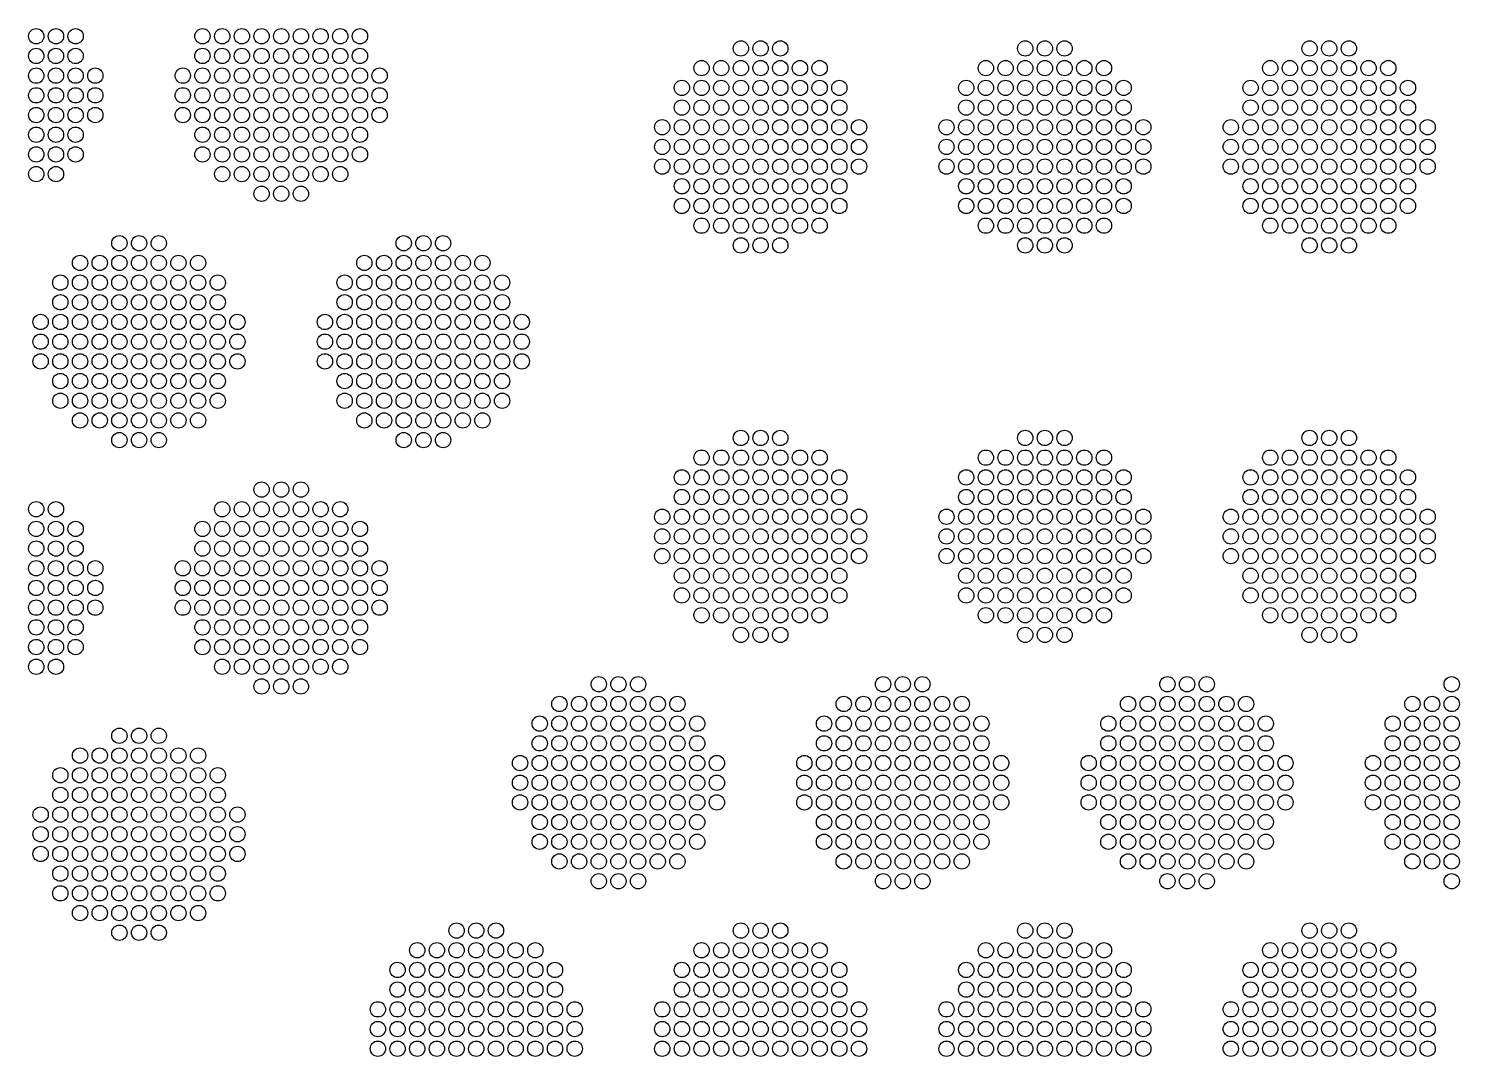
# Model space of a CAD drawing. Extents: x -49 to 54, y -38 to 38.
# Drawn here: x 8.96 to 15.5, y -23.69 to -18.99 of the extents above; entities that cross this region are included whole.
import ezdxf

# ---------------------------------------------------------------- set-up
doc = ezdxf.new("R2010")
doc.units = 0
doc.layers.add('LOWER_ELECTRODE', color=1, linetype='CONTINUOUS')

msp = doc.modelspace()

# ---------------------------------------------------------------- linework, layer by layer
at = {"layer": 'LOWER_ELECTRODE'}
for centre in [(8.9928, -19.0262), (9.0828, -19.0262), (9.1728, -19.0262), (9.7528, -19.0262), (9.8428, -19.0262), (9.9328, -19.0262), (10.0228, -19.0262), (10.1128, -19.0262), (10.2028, -19.0262), (10.2928, -19.0262), (10.3828, -19.0262), (10.4728, -19.0262), (8.9928, -19.1162), (9.0828, -19.1162), (9.1728, -19.1162), (9.7528, -19.1162), (9.8428, -19.1162), (9.9328, -19.1162), (10.0228, -19.1162), (10.1128, -19.1162), (10.2028, -19.1162), (10.2928, -19.1162), (10.3828, -19.1162), (10.4728, -19.1162), (12.2146, -19.0819), (12.3046, -19.0819), (12.3946, -19.0819), (13.5146, -19.0819), (13.6046, -19.0819), (13.6946, -19.0819), (14.8146, -19.0819), (14.9046, -19.0819), (14.9946, -19.0819), (12.0346, -19.1719), (12.1246, -19.1719), (12.2146, -19.1719), (12.3046, -19.1719), (12.3946, -19.1719), (12.4846, -19.1719), (12.5746, -19.1719), (13.3346, -19.1719), (13.4246, -19.1719), (13.5146, -19.1719), (13.6046, -19.1719), (13.6946, -19.1719), (13.7846, -19.1719), (13.8746, -19.1719), (14.6346, -19.1719), (14.7246, -19.1719), (14.8146, -19.1719), (14.9046, -19.1719), (14.9946, -19.1719), (15.0846, -19.1719), (15.1746, -19.1719), (8.9928, -19.2062), (9.0828, -19.2062), (9.1728, -19.2062), (9.2628, -19.2062), (9.6628, -19.2062), (9.7528, -19.2062), (9.8428, -19.2062), (9.9328, -19.2062), (10.0228, -19.2062), (10.1128, -19.2062), (10.2028, -19.2062), (10.2928, -19.2062), (10.3828, -19.2062), (10.4728, -19.2062), (10.5628, -19.2062), (11.9446, -19.2619), (12.0346, -19.2619), (12.1246, -19.2619), (12.2146, -19.2619), (12.3046, -19.2619), (12.3946, -19.2619), (12.4846, -19.2619), (12.5746, -19.2619), (12.6646, -19.2619), (13.2446, -19.2619), (13.3346, -19.2619), (13.4246, -19.2619), (13.5146, -19.2619), (13.6046, -19.2619), (13.6946, -19.2619), (13.7846, -19.2619), (13.8746, -19.2619), (13.9646, -19.2619), (14.5446, -19.2619), (14.6346, -19.2619), (14.7246, -19.2619), (14.8146, -19.2619), (14.9046, -19.2619), (14.9946, -19.2619), (15.0846, -19.2619), (15.1746, -19.2619), (15.2646, -19.2619), (8.9928, -19.2962), (9.0828, -19.2962), (9.1728, -19.2962), (9.2628, -19.2962), (9.6628, -19.2962), (9.7528, -19.2962), (9.8428, -19.2962), (9.9328, -19.2962), (10.0228, -19.2962), (10.1128, -19.2962), (10.2028, -19.2962), (10.2928, -19.2962), (10.3828, -19.2962), (10.4728, -19.2962), (10.5628, -19.2962), (8.9928, -19.3862), (9.0828, -19.3862), (9.1728, -19.3862), (9.2628, -19.3862), (9.6628, -19.3862), (9.7528, -19.3862), (9.8428, -19.3862), (9.9328, -19.3862), (10.0228, -19.3862), (10.1128, -19.3862), (10.2028, -19.3862), (10.2928, -19.3862), (10.3828, -19.3862), (10.4728, -19.3862), (10.5628, -19.3862), (11.9446, -19.3519), (12.0346, -19.3519), (12.1246, -19.3519), (12.2146, -19.3519), (12.3046, -19.3519), (12.3946, -19.3519), (12.4846, -19.3519), (12.5746, -19.3519), (12.6646, -19.3519), (13.2446, -19.3519), (13.3346, -19.3519), (13.4246, -19.3519), (13.5146, -19.3519), (13.6046, -19.3519), (13.6946, -19.3519), (13.7846, -19.3519), (13.8746, -19.3519), (13.9646, -19.3519), (14.5446, -19.3519), (14.6346, -19.3519), (14.7246, -19.3519), (14.8146, -19.3519), (14.9046, -19.3519), (14.9946, -19.3519), (15.0846, -19.3519), (15.1746, -19.3519), (15.2646, -19.3519), (11.8546, -19.4419), (11.9446, -19.4419), (12.0346, -19.4419), (12.1246, -19.4419), (12.2146, -19.4419), (12.3046, -19.4419), (12.3946, -19.4419), (12.4846, -19.4419), (12.5746, -19.4419), (12.6646, -19.4419), (12.7546, -19.4419), (13.1546, -19.4419), (13.2446, -19.4419), (13.3346, -19.4419), (13.4246, -19.4419), (13.5146, -19.4419), (13.6046, -19.4419), (13.6946, -19.4419), (13.7846, -19.4419), (13.8746, -19.4419), (13.9646, -19.4419), (14.0546, -19.4419), (14.4546, -19.4419), (14.5446, -19.4419), (14.6346, -19.4419), (14.7246, -19.4419), (14.8146, -19.4419), (14.9046, -19.4419), (14.9946, -19.4419), (15.0846, -19.4419), (15.1746, -19.4419), (15.2646, -19.4419), (15.3546, -19.4419), (8.9928, -19.4762), (9.0828, -19.4762), (9.1728, -19.4762), (9.7528, -19.4762), (9.8428, -19.4762), (9.9328, -19.4762), (10.0228, -19.4762), (10.1128, -19.4762), (10.2028, -19.4762), (10.2928, -19.4762), (10.3828, -19.4762), (10.4728, -19.4762), (8.9928, -19.5662), (9.0828, -19.5662), (9.1728, -19.5662), (9.7528, -19.5662), (9.8428, -19.5662), (9.9328, -19.5662), (10.0228, -19.5662), (10.1128, -19.5662), (10.2028, -19.5662), (10.2928, -19.5662), (10.3828, -19.5662), (10.4728, -19.5662), (11.8546, -19.5319), (11.9446, -19.5319), (12.0346, -19.5319), (12.1246, -19.5319), (12.2146, -19.5319), (12.3046, -19.5319), (12.3946, -19.5319), (12.4846, -19.5319), (12.5746, -19.5319), (12.6646, -19.5319), (12.7546, -19.5319), (13.1546, -19.5319), (13.2446, -19.5319), (13.3346, -19.5319), (13.4246, -19.5319), (13.5146, -19.5319), (13.6046, -19.5319), (13.6946, -19.5319), (13.7846, -19.5319), (13.8746, -19.5319), (13.9646, -19.5319), (14.0546, -19.5319), (14.4546, -19.5319), (14.5446, -19.5319), (14.6346, -19.5319), (14.7246, -19.5319), (14.8146, -19.5319), (14.9046, -19.5319), (14.9946, -19.5319), (15.0846, -19.5319), (15.1746, -19.5319), (15.2646, -19.5319), (15.3546, -19.5319), (8.9928, -19.6562), (9.0828, -19.6562), (9.8428, -19.6562), (9.9328, -19.6562), (10.0228, -19.6562), (10.1128, -19.6562), (10.2028, -19.6562), (10.2928, -19.6562), (10.3828, -19.6562), (11.8546, -19.6219), (11.9446, -19.6219), (12.0346, -19.6219), (12.1246, -19.6219), (12.2146, -19.6219), (12.3046, -19.6219), (12.3946, -19.6219), (12.4846, -19.6219), (12.5746, -19.6219), (12.6646, -19.6219), (12.7546, -19.6219), (13.1546, -19.6219), (13.2446, -19.6219), (13.3346, -19.6219), (13.4246, -19.6219), (13.5146, -19.6219), (13.6046, -19.6219), (13.6946, -19.6219), (13.7846, -19.6219), (13.8746, -19.6219), (13.9646, -19.6219), (14.0546, -19.6219), (14.4546, -19.6219), (14.5446, -19.6219), (14.6346, -19.6219), (14.7246, -19.6219), (14.8146, -19.6219), (14.9046, -19.6219), (14.9946, -19.6219), (15.0846, -19.6219), (15.1746, -19.6219), (15.2646, -19.6219), (15.3546, -19.6219), (11.9446, -19.7119), (12.0346, -19.7119), (12.1246, -19.7119), (12.2146, -19.7119), (12.3046, -19.7119), (12.3946, -19.7119), (12.4846, -19.7119), (12.5746, -19.7119), (12.6646, -19.7119), (13.2446, -19.7119), (13.3346, -19.7119), (13.4246, -19.7119), (13.5146, -19.7119), (13.6046, -19.7119), (13.6946, -19.7119), (13.7846, -19.7119), (13.8746, -19.7119), (13.9646, -19.7119), (14.5446, -19.7119), (14.6346, -19.7119), (14.7246, -19.7119), (14.8146, -19.7119), (14.9046, -19.7119), (14.9946, -19.7119), (15.0846, -19.7119), (15.1746, -19.7119), (15.2646, -19.7119), (10.0228, -19.7462), (10.1128, -19.7462), (10.2028, -19.7462), (11.9446, -19.8019), (12.0346, -19.8019), (12.1246, -19.8019), (12.2146, -19.8019), (12.3046, -19.8019), (12.3946, -19.8019), (12.4846, -19.8019), (12.5746, -19.8019), (12.6646, -19.8019), (13.2446, -19.8019), (13.3346, -19.8019), (13.4246, -19.8019), (13.5146, -19.8019), (13.6046, -19.8019), (13.6946, -19.8019), (13.7846, -19.8019), (13.8746, -19.8019), (13.9646, -19.8019), (14.5446, -19.8019), (14.6346, -19.8019), (14.7246, -19.8019), (14.8146, -19.8019), (14.9046, -19.8019), (14.9946, -19.8019), (15.0846, -19.8019), (15.1746, -19.8019), (15.2646, -19.8019), (12.0346, -19.8919), (12.1246, -19.8919), (12.2146, -19.8919), (12.3046, -19.8919), (12.3946, -19.8919), (12.4846, -19.8919), (12.5746, -19.8919), (13.3346, -19.8919), (13.4246, -19.8919), (13.5146, -19.8919), (13.6046, -19.8919), (13.6946, -19.8919), (13.7846, -19.8919), (13.8746, -19.8919), (14.6346, -19.8919), (14.7246, -19.8919), (14.8146, -19.8919), (14.9046, -19.8919), (14.9946, -19.8919), (15.0846, -19.8919), (15.1746, -19.8919), (9.3728, -19.9721), (9.4628, -19.9721), (9.5528, -19.9721), (10.6728, -19.9721), (10.7628, -19.9721), (10.8528, -19.9721), (12.2146, -19.9819), (12.3046, -19.9819), (12.3946, -19.9819), (13.5146, -19.9819), (13.6046, -19.9819), (13.6946, -19.9819), (14.8146, -19.9819), (14.9046, -19.9819), (14.9946, -19.9819), (9.1928, -20.0621), (9.2828, -20.0621), (9.3728, -20.0621), (9.4628, -20.0621), (9.5528, -20.0621), (9.6428, -20.0621), (9.7328, -20.0621), (10.4928, -20.0621), (10.5828, -20.0621), (10.6728, -20.0621), (10.7628, -20.0621), (10.8528, -20.0621), (10.9428, -20.0621), (11.0328, -20.0621), (9.1028, -20.1521), (9.1928, -20.1521), (9.2828, -20.1521), (9.3728, -20.1521), (9.4628, -20.1521), (9.5528, -20.1521), (9.6428, -20.1521), (9.7328, -20.1521), (9.8228, -20.1521), (10.4028, -20.1521), (10.4928, -20.1521), (10.5828, -20.1521), (10.6728, -20.1521), (10.7628, -20.1521), (10.8528, -20.1521), (10.9428, -20.1521), (11.0328, -20.1521), (11.1228, -20.1521), (9.1028, -20.2421), (9.1928, -20.2421), (9.2828, -20.2421), (9.3728, -20.2421), (9.4628, -20.2421), (9.5528, -20.2421), (9.6428, -20.2421), (9.7328, -20.2421), (9.8228, -20.2421), (10.4028, -20.2421), (10.4928, -20.2421), (10.5828, -20.2421), (10.6728, -20.2421), (10.7628, -20.2421), (10.8528, -20.2421), (10.9428, -20.2421), (11.0328, -20.2421), (11.1228, -20.2421), (9.0128, -20.3321), (9.1028, -20.3321), (9.1928, -20.3321), (9.2828, -20.3321), (9.3728, -20.3321), (9.4628, -20.3321), (9.5528, -20.3321), (9.6428, -20.3321), (9.7328, -20.3321), (9.8228, -20.3321), (9.9128, -20.3321), (10.3128, -20.3321), (10.4028, -20.3321), (10.4928, -20.3321), (10.5828, -20.3321), (10.6728, -20.3321), (10.7628, -20.3321), (10.8528, -20.3321), (10.9428, -20.3321), (11.0328, -20.3321), (11.1228, -20.3321), (11.2128, -20.3321), (9.0128, -20.4221), (9.1028, -20.4221), (9.1928, -20.4221), (9.2828, -20.4221), (9.3728, -20.4221), (9.4628, -20.4221), (9.5528, -20.4221), (9.6428, -20.4221), (9.7328, -20.4221), (9.8228, -20.4221), (9.9128, -20.4221), (10.3128, -20.4221), (10.4028, -20.4221), (10.4928, -20.4221), (10.5828, -20.4221), (10.6728, -20.4221), (10.7628, -20.4221), (10.8528, -20.4221), (10.9428, -20.4221), (11.0328, -20.4221), (11.1228, -20.4221), (11.2128, -20.4221), (9.0128, -20.5121), (9.1028, -20.5121), (9.1928, -20.5121), (9.2828, -20.5121), (9.3728, -20.5121), (9.4628, -20.5121), (9.5528, -20.5121), (9.6428, -20.5121), (9.7328, -20.5121), (9.8228, -20.5121), (9.9128, -20.5121), (10.3128, -20.5121), (10.4028, -20.5121), (10.4928, -20.5121), (10.5828, -20.5121), (10.6728, -20.5121), (10.7628, -20.5121), (10.8528, -20.5121), (10.9428, -20.5121), (11.0328, -20.5121), (11.1228, -20.5121), (11.2128, -20.5121), (9.1028, -20.6021), (9.1928, -20.6021), (9.2828, -20.6021), (9.3728, -20.6021), (9.4628, -20.6021), (9.5528, -20.6021), (9.6428, -20.6021), (9.7328, -20.6021), (9.8228, -20.6021), (10.4028, -20.6021), (10.4928, -20.6021), (10.5828, -20.6021), (10.6728, -20.6021), (10.7628, -20.6021), (10.8528, -20.6021), (10.9428, -20.6021), (11.0328, -20.6021), (11.1228, -20.6021), (9.1028, -20.6921), (9.1928, -20.6921), (9.2828, -20.6921), (9.3728, -20.6921), (9.4628, -20.6921), (9.5528, -20.6921), (9.6428, -20.6921), (9.7328, -20.6921), (9.8228, -20.6921), (10.4028, -20.6921), (10.4928, -20.6921), (10.5828, -20.6921), (10.6728, -20.6921), (10.7628, -20.6921), (10.8528, -20.6921), (10.9428, -20.6921), (11.0328, -20.6921), (11.1228, -20.6921), (9.1928, -20.7821), (9.2828, -20.7821), (9.3728, -20.7821), (9.4628, -20.7821), (9.5528, -20.7821), (9.6428, -20.7821), (9.7328, -20.7821), (10.4928, -20.7821), (10.5828, -20.7821), (10.6728, -20.7821), (10.7628, -20.7821), (10.8528, -20.7821), (10.9428, -20.7821), (11.0328, -20.7821), (9.3728, -20.8721), (9.4628, -20.8721), (9.5528, -20.8721), (10.6728, -20.8721), (10.7628, -20.8721), (10.8528, -20.8721), (12.2146, -20.8623), (12.3046, -20.8623), (12.3946, -20.8623), (13.5146, -20.8623), (13.6046, -20.8623), (13.6946, -20.8623), (14.8146, -20.8623), (14.9046, -20.8623), (14.9946, -20.8623), (12.0346, -20.9523), (12.1246, -20.9523), (12.2146, -20.9523), (12.3046, -20.9523), (12.3946, -20.9523), (12.4846, -20.9523), (12.5746, -20.9523), (13.3346, -20.9523), (13.4246, -20.9523), (13.5146, -20.9523), (13.6046, -20.9523), (13.6946, -20.9523), (13.7846, -20.9523), (13.8746, -20.9523), (14.6346, -20.9523), (14.7246, -20.9523), (14.8146, -20.9523), (14.9046, -20.9523), (14.9946, -20.9523), (15.0846, -20.9523), (15.1746, -20.9523), (10.0228, -21.0979), (10.1128, -21.0979), (10.2028, -21.0979), (11.9446, -21.0423), (12.0346, -21.0423), (12.1246, -21.0423), (12.2146, -21.0423), (12.3046, -21.0423), (12.3946, -21.0423), (12.4846, -21.0423), (12.5746, -21.0423), (12.6646, -21.0423), (13.2446, -21.0423), (13.3346, -21.0423), (13.4246, -21.0423), (13.5146, -21.0423), (13.6046, -21.0423), (13.6946, -21.0423), (13.7846, -21.0423), (13.8746, -21.0423), (13.9646, -21.0423), (14.5446, -21.0423), (14.6346, -21.0423), (14.7246, -21.0423), (14.8146, -21.0423), (14.9046, -21.0423), (14.9946, -21.0423), (15.0846, -21.0423), (15.1746, -21.0423), (15.2646, -21.0423), (11.9446, -21.1323), (12.0346, -21.1323), (12.1246, -21.1323), (12.2146, -21.1323), (12.3046, -21.1323), (12.3946, -21.1323), (12.4846, -21.1323), (12.5746, -21.1323), (12.6646, -21.1323), (13.2446, -21.1323), (13.3346, -21.1323), (13.4246, -21.1323), (13.5146, -21.1323), (13.6046, -21.1323), (13.6946, -21.1323), (13.7846, -21.1323), (13.8746, -21.1323), (13.9646, -21.1323), (14.5446, -21.1323), (14.6346, -21.1323), (14.7246, -21.1323), (14.8146, -21.1323), (14.9046, -21.1323), (14.9946, -21.1323), (15.0846, -21.1323), (15.1746, -21.1323), (15.2646, -21.1323), (8.9928, -21.1879), (9.0828, -21.1879), (9.8428, -21.1879), (9.9328, -21.1879), (10.0228, -21.1879), (10.1128, -21.1879), (10.2028, -21.1879), (10.2928, -21.1879), (10.3828, -21.1879), (11.8546, -21.2223), (11.9446, -21.2223), (12.0346, -21.2223), (12.1246, -21.2223), (12.2146, -21.2223), (12.3046, -21.2223), (12.3946, -21.2223), (12.4846, -21.2223), (12.5746, -21.2223), (12.6646, -21.2223), (12.7546, -21.2223), (13.1546, -21.2223), (13.2446, -21.2223), (13.3346, -21.2223), (13.4246, -21.2223), (13.5146, -21.2223), (13.6046, -21.2223), (13.6946, -21.2223), (13.7846, -21.2223), (13.8746, -21.2223), (13.9646, -21.2223), (14.0546, -21.2223), (14.4546, -21.2223), (14.5446, -21.2223), (14.6346, -21.2223), (14.7246, -21.2223), (14.8146, -21.2223), (14.9046, -21.2223), (14.9946, -21.2223), (15.0846, -21.2223), (15.1746, -21.2223), (15.2646, -21.2223), (15.3546, -21.2223), (8.9928, -21.2779), (9.0828, -21.2779), (9.1728, -21.2779), (9.7528, -21.2779), (9.8428, -21.2779), (9.9328, -21.2779), (10.0228, -21.2779), (10.1128, -21.2779), (10.2028, -21.2779), (10.2928, -21.2779), (10.3828, -21.2779), (10.4728, -21.2779), (11.8546, -21.3123), (11.9446, -21.3123), (12.0346, -21.3123), (12.1246, -21.3123), (12.2146, -21.3123), (12.3046, -21.3123), (12.3946, -21.3123), (12.4846, -21.3123), (12.5746, -21.3123), (12.6646, -21.3123), (12.7546, -21.3123), (13.1546, -21.3123), (13.2446, -21.3123), (13.3346, -21.3123), (13.4246, -21.3123), (13.5146, -21.3123), (13.6046, -21.3123), (13.6946, -21.3123), (13.7846, -21.3123), (13.8746, -21.3123), (13.9646, -21.3123), (14.0546, -21.3123), (14.4546, -21.3123), (14.5446, -21.3123), (14.6346, -21.3123), (14.7246, -21.3123), (14.8146, -21.3123), (14.9046, -21.3123), (14.9946, -21.3123), (15.0846, -21.3123), (15.1746, -21.3123), (15.2646, -21.3123), (15.3546, -21.3123), (8.9928, -21.3679), (9.0828, -21.3679), (9.1728, -21.3679), (9.7528, -21.3679), (9.8428, -21.3679), (9.9328, -21.3679), (10.0228, -21.3679), (10.1128, -21.3679), (10.2028, -21.3679), (10.2928, -21.3679), (10.3828, -21.3679), (10.4728, -21.3679), (11.8546, -21.4023), (11.9446, -21.4023), (12.0346, -21.4023), (12.1246, -21.4023), (12.2146, -21.4023), (12.3046, -21.4023), (12.3946, -21.4023), (12.4846, -21.4023), (12.5746, -21.4023), (12.6646, -21.4023), (12.7546, -21.4023), (13.1546, -21.4023), (13.2446, -21.4023), (13.3346, -21.4023), (13.4246, -21.4023), (13.5146, -21.4023), (13.6046, -21.4023), (13.6946, -21.4023), (13.7846, -21.4023), (13.8746, -21.4023), (13.9646, -21.4023), (14.0546, -21.4023), (14.4546, -21.4023), (14.5446, -21.4023), (14.6346, -21.4023), (14.7246, -21.4023), (14.8146, -21.4023), (14.9046, -21.4023), (14.9946, -21.4023), (15.0846, -21.4023), (15.1746, -21.4023), (15.2646, -21.4023), (15.3546, -21.4023), (8.9928, -21.4579), (9.0828, -21.4579), (9.1728, -21.4579), (9.2628, -21.4579), (9.6628, -21.4579), (9.7528, -21.4579), (9.8428, -21.4579), (9.9328, -21.4579), (10.0228, -21.4579), (10.1128, -21.4579), (10.2028, -21.4579), (10.2928, -21.4579), (10.3828, -21.4579), (10.4728, -21.4579), (10.5628, -21.4579), (11.9446, -21.4923), (12.0346, -21.4923), (12.1246, -21.4923), (12.2146, -21.4923), (12.3046, -21.4923), (12.3946, -21.4923), (12.4846, -21.4923), (12.5746, -21.4923), (12.6646, -21.4923), (13.2446, -21.4923), (13.3346, -21.4923), (13.4246, -21.4923), (13.5146, -21.4923), (13.6046, -21.4923), (13.6946, -21.4923), (13.7846, -21.4923), (13.8746, -21.4923), (13.9646, -21.4923), (14.5446, -21.4923), (14.6346, -21.4923), (14.7246, -21.4923), (14.8146, -21.4923), (14.9046, -21.4923), (14.9946, -21.4923), (15.0846, -21.4923), (15.1746, -21.4923), (15.2646, -21.4923), (8.9928, -21.5479), (9.0828, -21.5479), (9.1728, -21.5479), (9.2628, -21.5479), (9.6628, -21.5479), (9.7528, -21.5479), (9.8428, -21.5479), (9.9328, -21.5479), (10.0228, -21.5479), (10.1128, -21.5479), (10.2028, -21.5479), (10.2928, -21.5479), (10.3828, -21.5479), (10.4728, -21.5479), (10.5628, -21.5479), (11.9446, -21.5823), (12.0346, -21.5823), (12.1246, -21.5823), (12.2146, -21.5823), (12.3046, -21.5823), (12.3946, -21.5823), (12.4846, -21.5823), (12.5746, -21.5823), (12.6646, -21.5823), (13.2446, -21.5823), (13.3346, -21.5823), (13.4246, -21.5823), (13.5146, -21.5823), (13.6046, -21.5823), (13.6946, -21.5823), (13.7846, -21.5823), (13.8746, -21.5823), (13.9646, -21.5823), (14.5446, -21.5823), (14.6346, -21.5823), (14.7246, -21.5823), (14.8146, -21.5823), (14.9046, -21.5823), (14.9946, -21.5823), (15.0846, -21.5823), (15.1746, -21.5823), (15.2646, -21.5823), (8.9928, -21.6379), (9.0828, -21.6379), (9.1728, -21.6379), (9.2628, -21.6379), (9.6628, -21.6379), (9.7528, -21.6379), (9.8428, -21.6379), (9.9328, -21.6379), (10.0228, -21.6379), (10.1128, -21.6379), (10.2028, -21.6379), (10.2928, -21.6379), (10.3828, -21.6379), (10.4728, -21.6379), (10.5628, -21.6379), (12.0346, -21.6723), (12.1246, -21.6723), (12.2146, -21.6723), (12.3046, -21.6723), (12.3946, -21.6723), (12.4846, -21.6723), (12.5746, -21.6723), (13.3346, -21.6723), (13.4246, -21.6723), (13.5146, -21.6723), (13.6046, -21.6723), (13.6946, -21.6723), (13.7846, -21.6723), (13.8746, -21.6723), (14.6346, -21.6723), (14.7246, -21.6723), (14.8146, -21.6723), (14.9046, -21.6723), (14.9946, -21.6723), (15.0846, -21.6723), (15.1746, -21.6723), (8.9928, -21.7279), (9.0828, -21.7279), (9.1728, -21.7279), (9.7528, -21.7279), (9.8428, -21.7279), (9.9328, -21.7279), (10.0228, -21.7279), (10.1128, -21.7279), (10.2028, -21.7279), (10.2928, -21.7279), (10.3828, -21.7279), (10.4728, -21.7279), (8.9928, -21.8179), (9.0828, -21.8179), (9.1728, -21.8179), (9.7528, -21.8179), (9.8428, -21.8179), (9.9328, -21.8179), (10.0228, -21.8179), (10.1128, -21.8179), (10.2028, -21.8179), (10.2928, -21.8179), (10.3828, -21.8179), (10.4728, -21.8179), (12.2146, -21.7623), (12.3046, -21.7623), (12.3946, -21.7623), (13.5146, -21.7623), (13.6046, -21.7623), (13.6946, -21.7623), (14.8146, -21.7623), (14.9046, -21.7623), (14.9946, -21.7623), (8.9928, -21.9079), (9.0828, -21.9079), (9.8428, -21.9079), (9.9328, -21.9079), (10.0228, -21.9079), (10.1128, -21.9079), (10.2028, -21.9079), (10.2928, -21.9079), (10.3828, -21.9079), (10.0228, -21.9979), (10.1128, -21.9979), (10.2028, -21.9979), (11.5646, -21.9881), (11.6546, -21.9881), (11.7446, -21.9881), (12.8646, -21.9881), (12.9546, -21.9881), (13.0446, -21.9881), (14.1646, -21.9881), (14.2546, -21.9881), (14.3446, -21.9881), (15.4646, -21.9881), (11.3846, -22.0781), (11.4746, -22.0781), (11.5646, -22.0781), (11.6546, -22.0781), (11.7446, -22.0781), (11.8346, -22.0781), (11.9246, -22.0781), (12.6846, -22.0781), (12.7746, -22.0781), (12.8646, -22.0781), (12.9546, -22.0781), (13.0446, -22.0781), (13.1346, -22.0781), (13.2246, -22.0781), (13.9846, -22.0781), (14.0746, -22.0781), (14.1646, -22.0781), (14.2546, -22.0781), (14.3446, -22.0781), (14.4346, -22.0781), (14.5246, -22.0781), (15.2846, -22.0781), (15.3746, -22.0781), (15.4646, -22.0781), (11.2946, -22.1681), (11.3846, -22.1681), (11.4746, -22.1681), (11.5646, -22.1681), (11.6546, -22.1681), (11.7446, -22.1681), (11.8346, -22.1681), (11.9246, -22.1681), (12.0146, -22.1681), (12.5946, -22.1681), (12.6846, -22.1681), (12.7746, -22.1681), (12.8646, -22.1681), (12.9546, -22.1681), (13.0446, -22.1681), (13.1346, -22.1681), (13.2246, -22.1681), (13.3146, -22.1681), (13.8946, -22.1681), (13.9846, -22.1681), (14.0746, -22.1681), (14.1646, -22.1681), (14.2546, -22.1681), (14.3446, -22.1681), (14.4346, -22.1681), (14.5246, -22.1681), (14.6146, -22.1681), (15.1946, -22.1681), (15.2846, -22.1681), (15.3746, -22.1681), (15.4646, -22.1681), (9.3728, -22.2237), (9.4628, -22.2237), (9.5528, -22.2237), (11.2946, -22.2581), (11.3846, -22.2581), (11.4746, -22.2581), (11.5646, -22.2581), (11.6546, -22.2581), (11.7446, -22.2581), (11.8346, -22.2581), (11.9246, -22.2581), (12.0146, -22.2581), (12.5946, -22.2581), (12.6846, -22.2581), (12.7746, -22.2581), (12.8646, -22.2581), (12.9546, -22.2581), (13.0446, -22.2581), (13.1346, -22.2581), (13.2246, -22.2581), (13.3146, -22.2581), (13.8946, -22.2581), (13.9846, -22.2581), (14.0746, -22.2581), (14.1646, -22.2581), (14.2546, -22.2581), (14.3446, -22.2581), (14.4346, -22.2581), (14.5246, -22.2581), (14.6146, -22.2581), (15.1946, -22.2581), (15.2846, -22.2581), (15.3746, -22.2581), (15.4646, -22.2581), (9.1928, -22.3137), (9.2828, -22.3137), (9.3728, -22.3137), (9.4628, -22.3137), (9.5528, -22.3137), (9.6428, -22.3137), (9.7328, -22.3137), (9.1028, -22.4037), (9.1928, -22.4037), (9.2828, -22.4037), (9.3728, -22.4037), (9.4628, -22.4037), (9.5528, -22.4037), (9.6428, -22.4037), (9.7328, -22.4037), (9.8228, -22.4037), (11.2046, -22.3481), (11.2946, -22.3481), (11.3846, -22.3481), (11.4746, -22.3481), (11.5646, -22.3481), (11.6546, -22.3481), (11.7446, -22.3481), (11.8346, -22.3481), (11.9246, -22.3481), (12.0146, -22.3481), (12.1046, -22.3481), (12.5046, -22.3481), (12.5946, -22.3481), (12.6846, -22.3481), (12.7746, -22.3481), (12.8646, -22.3481), (12.9546, -22.3481), (13.0446, -22.3481), (13.1346, -22.3481), (13.2246, -22.3481), (13.3146, -22.3481), (13.4046, -22.3481), (13.8046, -22.3481), (13.8946, -22.3481), (13.9846, -22.3481), (14.0746, -22.3481), (14.1646, -22.3481), (14.2546, -22.3481), (14.3446, -22.3481), (14.4346, -22.3481), (14.5246, -22.3481), (14.6146, -22.3481), (14.7046, -22.3481), (15.1046, -22.3481), (15.1946, -22.3481), (15.2846, -22.3481), (15.3746, -22.3481), (15.4646, -22.3481), (11.2046, -22.4381), (11.2946, -22.4381), (11.3846, -22.4381), (11.4746, -22.4381), (11.5646, -22.4381), (11.6546, -22.4381), (11.7446, -22.4381), (11.8346, -22.4381), (11.9246, -22.4381), (12.0146, -22.4381), (12.1046, -22.4381), (12.5046, -22.4381), (12.5946, -22.4381), (12.6846, -22.4381), (12.7746, -22.4381), (12.8646, -22.4381), (12.9546, -22.4381), (13.0446, -22.4381), (13.1346, -22.4381), (13.2246, -22.4381), (13.3146, -22.4381), (13.4046, -22.4381), (13.8046, -22.4381), (13.8946, -22.4381), (13.9846, -22.4381), (14.0746, -22.4381), (14.1646, -22.4381), (14.2546, -22.4381), (14.3446, -22.4381), (14.4346, -22.4381), (14.5246, -22.4381), (14.6146, -22.4381), (14.7046, -22.4381), (15.1046, -22.4381), (15.1946, -22.4381), (15.2846, -22.4381), (15.3746, -22.4381), (15.4646, -22.4381), (9.1028, -22.4937), (9.1928, -22.4937), (9.2828, -22.4937), (9.3728, -22.4937), (9.4628, -22.4937), (9.5528, -22.4937), (9.6428, -22.4937), (9.7328, -22.4937), (9.8228, -22.4937), (11.2046, -22.5281), (11.2946, -22.5281), (11.3846, -22.5281), (11.4746, -22.5281), (11.5646, -22.5281), (11.6546, -22.5281), (11.7446, -22.5281), (11.8346, -22.5281), (11.9246, -22.5281), (12.0146, -22.5281), (12.1046, -22.5281), (12.5046, -22.5281), (12.5946, -22.5281), (12.6846, -22.5281), (12.7746, -22.5281), (12.8646, -22.5281), (12.9546, -22.5281), (13.0446, -22.5281), (13.1346, -22.5281), (13.2246, -22.5281), (13.3146, -22.5281), (13.4046, -22.5281), (13.8046, -22.5281), (13.8946, -22.5281), (13.9846, -22.5281), (14.0746, -22.5281), (14.1646, -22.5281), (14.2546, -22.5281), (14.3446, -22.5281), (14.4346, -22.5281), (14.5246, -22.5281), (14.6146, -22.5281), (14.7046, -22.5281), (15.1046, -22.5281), (15.1946, -22.5281), (15.2846, -22.5281), (15.3746, -22.5281), (15.4646, -22.5281), (9.0128, -22.5837), (9.1028, -22.5837), (9.1928, -22.5837), (9.2828, -22.5837), (9.3728, -22.5837), (9.4628, -22.5837), (9.5528, -22.5837), (9.6428, -22.5837), (9.7328, -22.5837), (9.8228, -22.5837), (9.9128, -22.5837), (11.2946, -22.6181), (11.3846, -22.6181), (11.4746, -22.6181), (11.5646, -22.6181), (11.6546, -22.6181), (11.7446, -22.6181), (11.8346, -22.6181), (11.9246, -22.6181), (12.0146, -22.6181), (12.5946, -22.6181), (12.6846, -22.6181), (12.7746, -22.6181), (12.8646, -22.6181), (12.9546, -22.6181), (13.0446, -22.6181), (13.1346, -22.6181), (13.2246, -22.6181), (13.3146, -22.6181), (13.8946, -22.6181), (13.9846, -22.6181), (14.0746, -22.6181), (14.1646, -22.6181), (14.2546, -22.6181), (14.3446, -22.6181), (14.4346, -22.6181), (14.5246, -22.6181), (14.6146, -22.6181), (15.1946, -22.6181), (15.2846, -22.6181), (15.3746, -22.6181), (15.4646, -22.6181), (9.0128, -22.6737), (9.1028, -22.6737), (9.1928, -22.6737), (9.2828, -22.6737), (9.3728, -22.6737), (9.4628, -22.6737), (9.5528, -22.6737), (9.6428, -22.6737), (9.7328, -22.6737), (9.8228, -22.6737), (9.9128, -22.6737), (11.2946, -22.7081), (11.3846, -22.7081), (11.4746, -22.7081), (11.5646, -22.7081), (11.6546, -22.7081), (11.7446, -22.7081), (11.8346, -22.7081), (11.9246, -22.7081), (12.0146, -22.7081), (12.5946, -22.7081), (12.6846, -22.7081), (12.7746, -22.7081), (12.8646, -22.7081), (12.9546, -22.7081), (13.0446, -22.7081), (13.1346, -22.7081), (13.2246, -22.7081), (13.3146, -22.7081), (13.8946, -22.7081), (13.9846, -22.7081), (14.0746, -22.7081), (14.1646, -22.7081), (14.2546, -22.7081), (14.3446, -22.7081), (14.4346, -22.7081), (14.5246, -22.7081), (14.6146, -22.7081), (15.1946, -22.7081), (15.2846, -22.7081), (15.3746, -22.7081), (15.4646, -22.7081), (9.0128, -22.7637), (9.1028, -22.7637), (9.1928, -22.7637), (9.2828, -22.7637), (9.3728, -22.7637), (9.4628, -22.7637), (9.5528, -22.7637), (9.6428, -22.7637), (9.7328, -22.7637), (9.8228, -22.7637), (9.9128, -22.7637), (11.3846, -22.7981), (11.4746, -22.7981), (11.5646, -22.7981), (11.6546, -22.7981), (11.7446, -22.7981), (11.8346, -22.7981), (11.9246, -22.7981), (12.6846, -22.7981), (12.7746, -22.7981), (12.8646, -22.7981), (12.9546, -22.7981), (13.0446, -22.7981), (13.1346, -22.7981), (13.2246, -22.7981), (13.9846, -22.7981), (14.0746, -22.7981), (14.1646, -22.7981), (14.2546, -22.7981), (14.3446, -22.7981), (14.4346, -22.7981), (14.5246, -22.7981), (15.2846, -22.7981), (15.3746, -22.7981), (15.4646, -22.7981), (9.1028, -22.8537), (9.1928, -22.8537), (9.2828, -22.8537), (9.3728, -22.8537), (9.4628, -22.8537), (9.5528, -22.8537), (9.6428, -22.8537), (9.7328, -22.8537), (9.8228, -22.8537), (11.5646, -22.8881), (11.6546, -22.8881), (11.7446, -22.8881), (12.8646, -22.8881), (12.9546, -22.8881), (13.0446, -22.8881), (14.1646, -22.8881), (14.2546, -22.8881), (14.3446, -22.8881), (15.4646, -22.8881), (9.1028, -22.9437), (9.1928, -22.9437), (9.2828, -22.9437), (9.3728, -22.9437), (9.4628, -22.9437), (9.5528, -22.9437), (9.6428, -22.9437), (9.7328, -22.9437), (9.8228, -22.9437), (9.1928, -23.0337), (9.2828, -23.0337), (9.3728, -23.0337), (9.4628, -23.0337), (9.5528, -23.0337), (9.6428, -23.0337), (9.7328, -23.0337), (9.3728, -23.1237), (9.4628, -23.1237), (9.5528, -23.1237), (10.9146, -23.1139), (11.0046, -23.1139), (11.0946, -23.1139), (12.2146, -23.1139), (12.3046, -23.1139), (12.3946, -23.1139), (13.5146, -23.1139), (13.6046, -23.1139), (13.6946, -23.1139), (14.8146, -23.1139), (14.9046, -23.1139), (14.9946, -23.1139), (10.7346, -23.2039), (10.8246, -23.2039), (10.9146, -23.2039), (11.0046, -23.2039), (11.0946, -23.2039), (11.1846, -23.2039), (11.2746, -23.2039), (12.0346, -23.2039), (12.1246, -23.2039), (12.2146, -23.2039), (12.3046, -23.2039), (12.3946, -23.2039), (12.4846, -23.2039), (12.5746, -23.2039), (13.3346, -23.2039), (13.4246, -23.2039), (13.5146, -23.2039), (13.6046, -23.2039), (13.6946, -23.2039), (13.7846, -23.2039), (13.8746, -23.2039), (14.6346, -23.2039), (14.7246, -23.2039), (14.8146, -23.2039), (14.9046, -23.2039), (14.9946, -23.2039), (15.0846, -23.2039), (15.1746, -23.2039), (10.6446, -23.2939), (10.7346, -23.2939), (10.8246, -23.2939), (10.9146, -23.2939), (11.0046, -23.2939), (11.0946, -23.2939), (11.1846, -23.2939), (11.2746, -23.2939), (11.3646, -23.2939), (11.9446, -23.2939), (12.0346, -23.2939), (12.1246, -23.2939), (12.2146, -23.2939), (12.3046, -23.2939), (12.3946, -23.2939), (12.4846, -23.2939), (12.5746, -23.2939), (12.6646, -23.2939), (13.2446, -23.2939), (13.3346, -23.2939), (13.4246, -23.2939), (13.5146, -23.2939), (13.6046, -23.2939), (13.6946, -23.2939), (13.7846, -23.2939), (13.8746, -23.2939), (13.9646, -23.2939), (14.5446, -23.2939), (14.6346, -23.2939), (14.7246, -23.2939), (14.8146, -23.2939), (14.9046, -23.2939), (14.9946, -23.2939), (15.0846, -23.2939), (15.1746, -23.2939), (15.2646, -23.2939), (10.6446, -23.3839), (10.7346, -23.3839), (10.8246, -23.3839), (10.9146, -23.3839), (11.0046, -23.3839), (11.0946, -23.3839), (11.1846, -23.3839), (11.2746, -23.3839), (11.3646, -23.3839), (11.9446, -23.3839), (12.0346, -23.3839), (12.1246, -23.3839), (12.2146, -23.3839), (12.3046, -23.3839), (12.3946, -23.3839), (12.4846, -23.3839), (12.5746, -23.3839), (12.6646, -23.3839), (13.2446, -23.3839), (13.3346, -23.3839), (13.4246, -23.3839), (13.5146, -23.3839), (13.6046, -23.3839), (13.6946, -23.3839), (13.7846, -23.3839), (13.8746, -23.3839), (13.9646, -23.3839), (14.5446, -23.3839), (14.6346, -23.3839), (14.7246, -23.3839), (14.8146, -23.3839), (14.9046, -23.3839), (14.9946, -23.3839), (15.0846, -23.3839), (15.1746, -23.3839), (15.2646, -23.3839), (10.5546, -23.4739), (10.6446, -23.4739), (10.7346, -23.4739), (10.8246, -23.4739), (10.9146, -23.4739), (11.0046, -23.4739), (11.0946, -23.4739), (11.1846, -23.4739), (11.2746, -23.4739), (11.3646, -23.4739), (11.4546, -23.4739), (11.8546, -23.4739), (11.9446, -23.4739), (12.0346, -23.4739), (12.1246, -23.4739), (12.2146, -23.4739), (12.3046, -23.4739), (12.3946, -23.4739), (12.4846, -23.4739), (12.5746, -23.4739), (12.6646, -23.4739), (12.7546, -23.4739), (13.1546, -23.4739), (13.2446, -23.4739), (13.3346, -23.4739), (13.4246, -23.4739), (13.5146, -23.4739), (13.6046, -23.4739), (13.6946, -23.4739), (13.7846, -23.4739), (13.8746, -23.4739), (13.9646, -23.4739), (14.0546, -23.4739), (14.4546, -23.4739), (14.5446, -23.4739), (14.6346, -23.4739), (14.7246, -23.4739), (14.8146, -23.4739), (14.9046, -23.4739), (14.9946, -23.4739), (15.0846, -23.4739), (15.1746, -23.4739), (15.2646, -23.4739), (15.3546, -23.4739), (10.5546, -23.5639), (10.6446, -23.5639), (10.7346, -23.5639), (10.8246, -23.5639), (10.9146, -23.5639), (11.0046, -23.5639), (11.0946, -23.5639), (11.1846, -23.5639), (11.2746, -23.5639), (11.3646, -23.5639), (11.4546, -23.5639), (11.8546, -23.5639), (11.9446, -23.5639), (12.0346, -23.5639), (12.1246, -23.5639), (12.2146, -23.5639), (12.3046, -23.5639), (12.3946, -23.5639), (12.4846, -23.5639), (12.5746, -23.5639), (12.6646, -23.5639), (12.7546, -23.5639), (13.1546, -23.5639), (13.2446, -23.5639), (13.3346, -23.5639), (13.4246, -23.5639), (13.5146, -23.5639), (13.6046, -23.5639), (13.6946, -23.5639), (13.7846, -23.5639), (13.8746, -23.5639), (13.9646, -23.5639), (14.0546, -23.5639), (14.4546, -23.5639), (14.5446, -23.5639), (14.6346, -23.5639), (14.7246, -23.5639), (14.8146, -23.5639), (14.9046, -23.5639), (14.9946, -23.5639), (15.0846, -23.5639), (15.1746, -23.5639), (15.2646, -23.5639), (15.3546, -23.5639), (10.5546, -23.6539), (10.6446, -23.6539), (10.7346, -23.6539), (10.8246, -23.6539), (10.9146, -23.6539), (11.0046, -23.6539), (11.0946, -23.6539), (11.1846, -23.6539), (11.2746, -23.6539), (11.3646, -23.6539), (11.4546, -23.6539), (11.8546, -23.6539), (11.9446, -23.6539), (12.0346, -23.6539), (12.1246, -23.6539), (12.2146, -23.6539), (12.3046, -23.6539), (12.3946, -23.6539), (12.4846, -23.6539), (12.5746, -23.6539), (12.6646, -23.6539), (12.7546, -23.6539), (13.1546, -23.6539), (13.2446, -23.6539), (13.3346, -23.6539), (13.4246, -23.6539), (13.5146, -23.6539), (13.6046, -23.6539), (13.6946, -23.6539), (13.7846, -23.6539), (13.8746, -23.6539), (13.9646, -23.6539), (14.0546, -23.6539), (14.4546, -23.6539), (14.5446, -23.6539), (14.6346, -23.6539), (14.7246, -23.6539), (14.8146, -23.6539), (14.9046, -23.6539), (14.9946, -23.6539), (15.0846, -23.6539), (15.1746, -23.6539), (15.2646, -23.6539), (15.3546, -23.6539)]:
    msp.add_circle(centre, 0.035, dxfattribs=at)

doc.saveas('drawing.dxf')
